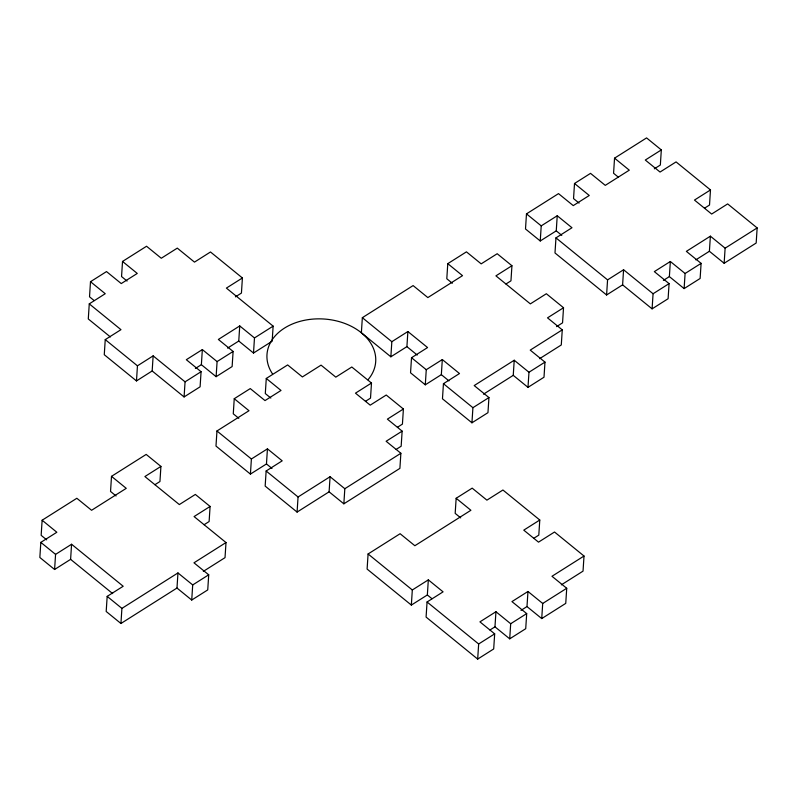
<?xml version="1.0" encoding="UTF-8"?>
<svg xmlns="http://www.w3.org/2000/svg" width="797" height="797" viewBox="0 0 797 797"><rect width="100%" height="100%" fill="white"/><g stroke="black" fill="none" stroke-linecap="round" stroke-linejoin="round"><path stroke-width="1.2" d="M154.937 484.686L159.948 481.527L160.924 466.414L146.18 454.42L111.51 476.347L126.255 488.342L91.585 510.279L76.841 498.274L42.131 520.222L56.836 532.257L40.826 542.378L39.85 557.482L54.594 569.486L70.604 559.355L71.581 544.251L123.186 586.253L107.177 596.385L106.19 611.488L120.935 623.493L176.984 588.037L177.96 572.933L192.705 584.938L191.728 600.041L176.984 588.037M42.131 520.222L41.155 535.335L46.674 539.838M54.594 569.486L55.571 554.383L71.581 544.251M235.424 296.863L241.431 293.067L242.408 277.964L210.488 251.982L194.478 262.113L177.293 248.126L161.283 258.248L146.548 246.253L122.529 261.446L137.263 273.441L121.254 283.573L106.509 271.578L90.499 281.71L89.523 296.813L94.126 300.559M90.499 281.71L105.234 293.704L89.264 303.866L88.288 318.969L110.384 336.952M89.264 303.866L120.965 329.669L105.244 339.612L104.268 354.715L136.476 380.926L152.167 370.964L153.144 355.861L185.063 381.843L184.087 396.946L152.167 370.964M122.529 261.446L121.552 276.549L127.072 281.052M111.51 476.347L110.534 491.45L116.063 495.953M120.935 623.493L121.911 608.39L177.96 572.933M136.476 380.926L137.453 365.823L153.144 355.861M201.372 364.687L202.348 349.584L217.093 361.579L216.117 376.682L201.372 364.687L195.365 368.483M202.348 349.584L186.329 359.706L201.073 371.711L200.097 386.814L184.087 396.946M160.924 466.414L144.905 476.546L179.335 504.571L195.345 494.439L210.089 506.444L209.113 521.547L204.112 524.715M365.504 401.299L370.515 398.131L371.492 383.028L351.806 367.009L335.796 377.14L321.052 365.136L302.392 376.941L287.647 364.936L266.278 378.455L281.012 390.46L265.002 400.582L250.258 388.587L234.248 398.709L248.993 410.714L216.963 430.968L215.987 446.071L250.417 474.095L266.467 463.944L267.443 448.841L282.188 460.835L266.138 470.997L265.162 486.1L297.082 512.082L329.101 491.819L330.078 476.716L344.822 488.72L343.846 503.824L329.101 491.819M210.089 506.444L194.079 516.566L225.999 542.548L193.97 562.812L208.714 574.806L207.738 589.91L191.728 600.041M239.738 325.933L238.761 341.036L253.506 353.041L254.482 337.938L239.738 325.933L218.358 339.452L233.103 351.457L232.126 366.56L216.117 376.682M234.248 398.709L233.272 413.812L238.801 418.315M225.999 542.548L225.023 557.651L203.325 571.379M250.417 474.095L251.394 458.992L267.443 448.841M266.278 378.455L265.301 393.559L270.831 398.062M242.408 277.964L226.398 288.096L273.132 326.132L272.156 341.236L253.506 353.041M297.082 512.082L298.058 496.979L330.078 476.716M505.956 284.001L510.957 280.833L511.933 265.73L497.189 253.725L481.179 263.857L466.434 251.852L447.775 263.658L462.519 275.652L427.85 297.58L413.105 285.585L362.346 317.684L361.37 332.787L390.859 356.797L406.908 346.635L407.885 331.532L427.571 347.552L411.521 357.714L410.545 372.817L425.289 384.812L441.339 374.66L442.315 359.557L459.49 373.534L443.441 383.696L442.465 398.799L471.944 422.799L487.963 412.667L488.94 397.564L474.195 385.569L514.224 360.244L528.969 372.249L527.993 387.352L513.248 375.347L514.224 360.244M533.801 538.294L538.802 535.126L539.778 520.023L502.927 490.016L486.907 500.147L472.173 488.143L456.153 498.274L470.897 510.279L414.858 545.726L400.114 533.721L368.084 553.975L367.108 569.078L411.342 605.082L427.351 594.961L428.328 579.857L443.072 591.852L427.062 601.984L426.086 617.087L477.682 659.089L493.692 648.957L494.678 633.854L479.933 621.859L495.943 611.727L510.688 623.732L509.711 638.835L494.967 626.831L495.943 611.727M390.859 356.797L391.835 341.694L407.885 331.532M371.492 383.028L355.472 393.16L370.216 405.155L386.226 395.033L403.402 409.01L402.425 424.114L397.424 427.282M403.402 409.01L387.392 419.142L402.136 431.137L401.16 446.24L396.159 449.408M402.136 431.137L386.127 441.269L400.871 453.274L399.895 468.377L343.846 503.824M425.289 384.812L426.265 369.708L442.315 359.557M411.342 605.082L412.318 589.979L428.328 579.857M447.775 263.658L446.798 278.761L452.327 283.254M456.153 498.274L455.177 513.378L460.706 517.881M471.944 422.799L472.92 407.695L488.94 397.564M477.682 659.089L478.658 643.986L494.678 633.854M654.337 168.815L660.344 165.019L661.321 149.916L646.576 137.911L614.547 158.165L629.291 170.169L605.272 185.362L590.527 173.357L574.517 183.489L589.262 195.484L573.252 205.616L558.508 193.621L526.478 213.875L525.502 228.978L540.246 240.973L556.256 230.851L557.233 215.748L571.977 227.743L555.967 237.875L554.991 252.978L606.587 294.98L622.606 284.858L623.583 269.745L653.072 293.754L652.095 308.857L622.606 284.858M540.246 240.973L541.223 225.87L557.233 215.748M526.986 606.577L527.973 591.474L542.707 603.468L541.731 618.572L526.986 606.577L520.989 610.372M527.973 591.474L511.953 601.596L526.697 613.6L525.721 628.703L509.711 638.835M511.933 265.73L495.923 275.852L530.344 303.876L546.353 293.744L563.529 307.732L547.519 317.854L562.264 329.858L530.234 350.112L544.979 362.117L544.002 377.22L527.993 387.352M563.529 307.732L562.552 322.835L556.555 326.631M562.264 329.858L561.287 344.962L539.589 358.69M574.517 183.489L573.541 198.592L579.07 203.096M539.778 520.023L523.768 530.144L538.513 542.149L554.523 532.017L584.012 556.027L551.982 576.281L566.727 588.276L565.75 603.379L541.731 618.572M584.012 556.027L583.035 571.13L561.337 584.849M614.547 158.165L613.57 173.268L618.183 177.024M606.587 294.98L607.573 279.877L623.583 269.745M669.37 276.599L670.347 261.496L685.091 273.491L684.115 288.594L669.37 276.599L663.373 280.395M670.347 261.496L654.337 271.618L669.082 283.622L668.105 298.726L652.095 308.857M710.386 236.171L709.4 251.274L724.144 263.279L725.121 248.176L710.386 236.171L686.366 251.364L701.101 263.369L700.125 278.472L684.115 288.594M661.321 149.916L645.301 160.038L660.046 172.042L676.065 161.911L710.486 189.935L709.509 205.038L704.508 208.206M710.486 189.935L694.476 200.067L711.651 214.044L727.661 203.912L757.15 227.922L756.174 243.025L724.144 263.279M227.563 348.12L238.761 341.036M185.063 381.843L201.073 371.711M217.093 361.579L233.103 351.457M254.482 337.938L273.132 326.132M483.48 394.176L513.248 375.347M695.831 259.862L709.4 251.274M192.705 584.938L208.714 574.806M344.822 488.72L400.871 453.274M528.969 372.249L544.979 362.117M653.072 293.754L669.082 283.622M685.091 273.491L701.101 263.369M725.121 248.176L757.15 227.922M489.966 629.999L494.967 626.831M510.688 623.732L526.697 613.6M542.707 603.468L566.727 588.276M556.256 230.851L561.785 235.354M526.478 213.875L541.223 225.87M555.967 237.875L607.573 279.877M406.908 346.635L417.22 355.034M441.339 374.66L448.97 380.876M362.346 317.684L391.835 341.694M411.521 357.714L426.265 369.708M443.441 383.696L472.92 407.695M266.467 463.944L271.996 468.447M427.351 594.961L431.954 598.706M105.244 339.612L137.453 365.823M216.963 430.968L251.394 458.992M266.138 470.997L298.058 496.979M368.084 553.975L412.318 589.979M427.062 601.984L478.658 643.986M70.604 559.355L112.656 593.586M40.826 542.378L55.571 554.383M107.177 596.385L121.911 608.39M272.544 373.952A54.475 39.183 3.7 0 1 323.582 318.989A54.475 39.183 3.7 0 1 367.985 379.761"/></g></svg>
